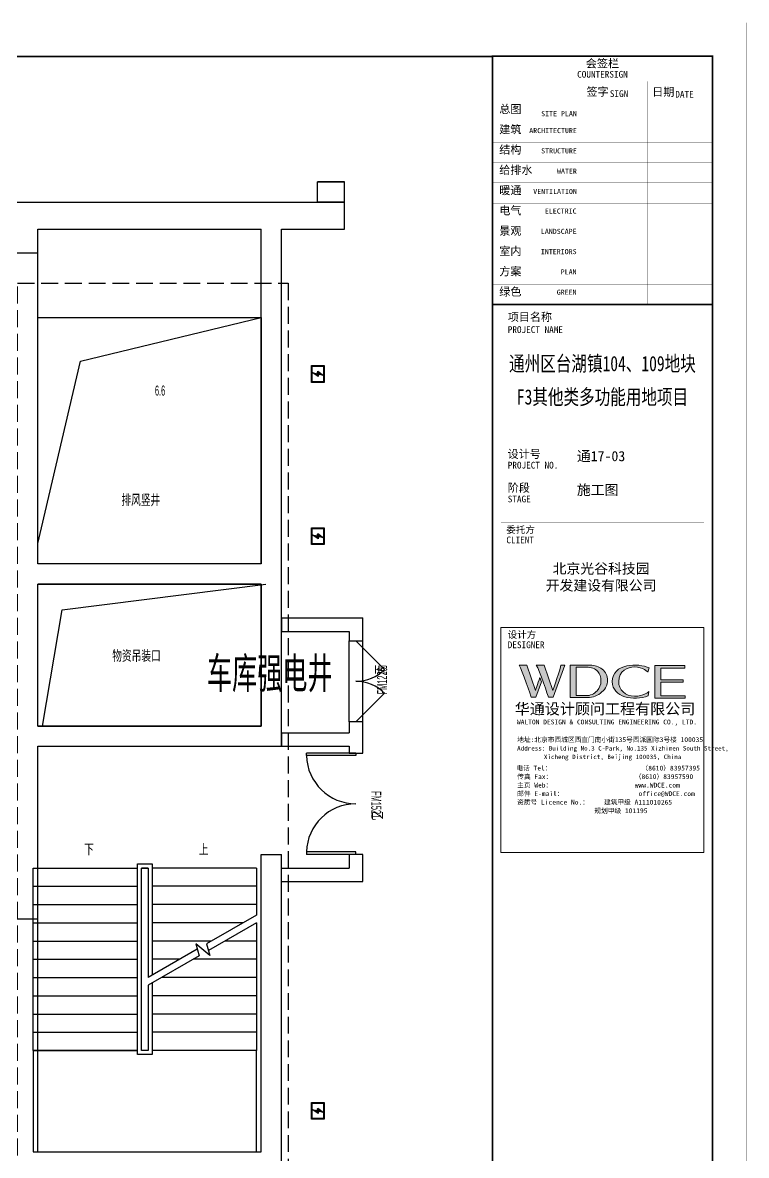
# Model space of a CAD drawing. Extents: x -253824 to 107923, y -224968 to 180578.
# Drawn here: x -180417 to -169721, y 70723 to 87477 of the extents above; entities that cross this region are included whole.
import ezdxf
from ezdxf.enums import TextEntityAlignment as Align

# ---------------------------------------------------------------- set-up
doc = ezdxf.new("R2010")
doc.units = 0
doc.header["$LTSCALE"] = 1000
doc.header["$MEASUREMENT"] = 0
doc.linetypes.add('DASH', pattern=[0.35, 0.25, -0.1])
doc.layers.get('0').update_dxf_attribs({"linetype": 'CONTINUOUS'})
doc.layers.get('Defpoints').update_dxf_attribs({"linetype": 'CONTINUOUS'})
for name, color, linetype in [('00-风量计算', 6, 'CONTINUOUS'), ('01-标注_符号', 200, 'CONTINUOUS'), ('02-TEXT_房间', 7, 'CONTINUOUS'), ('02-TEXT_门窗', 151, 'CONTINUOUS'), ('A-E_楼梯', 171, 'CONTINUOUS'), ('A-TECH_结构', 21, 'CONTINUOUS'), ('A_STR-砌块墙', 121, 'CONTINUOUS'), ('A_STR-砼墙', 51, 'CONTINUOUS'), ('ACS_COM_BZ', 3, 'CONTINUOUS'), ('DOOR_FIRE', 220, 'CONTINUOUS'), ('DOOR_FIRE_TEXT', 7, 'CONTINUOUS'), ('DOTE', 1, 'CONTINUOUS'), ('M-人防 轮廓', 241, 'CONTINUOUS'), ('交流充电桩', 62, 'CONTINUOUS')]:
    doc.layers.add(name, color=color, linetype=linetype)
doc.layers.add('04-不打印_辅助线', color=165, linetype='CONTINUOUS', plot=False)
doc.styles.add('_TCH_DIM', font='SIMPLEX', dxfattribs={"bigfont": 'GBCBIG'})
doc.styles.add('_TCH_SPACE', font='ros.shx', dxfattribs={"width": 0.75, "height": 5, "bigfont": 'jd.shx'})
doc.styles.add('_TCH_WINDOW', font='ros.shx', dxfattribs={"width": 0.65, "height": 3.5, "bigfont": 'jd.shx'})
doc.styles.add('图签信息$0$hwxh', font='STXIHEI.TTF')
doc.styles.add('图签信息$0$华文细黑', font='STXIHEI.TTF', dxfattribs={"height": 10})

# ---------------------------------------------------------------- blocks, each defined once
blk = doc.blocks.new('图框-A1')
for points, const_width in [([(0, 0), (841, 0), (841, 594), (0, 594)], 0.05), ([(766, 584), (25, 584), (25, 10), (766, 10)], 0.5)]:
    blk.add_lwpolyline(points, close=True, dxfattribs=dict(const_width=const_width))
at = {"const_width": 0.05}
blk.add_lwpolyline([(841, 297), (839, 297)], dxfattribs=at)
blk = doc.blocks.new('图签信息$0$logo2')
h = blk.add_hatch(color=7)
h.paths.add_polyline_path([(19.02, -7.36), (15.84, -7.36), (15.84, -3.97), (18.97, -3.97), (18.97, -4.24), (16.46, -4.24), (16.46, -5.45), (18.81, -5.45), (18.81, -5.69), (16.47, -5.69), (16.47, -7.12), (19.02, -7.12)])
edge = h.paths.add_edge_path()
edge.add_spline(control_points=[(15.26, -4.21), (15.26, -4.21), (15.13, -4.65), (15.13, -4.65), (15.13, -4.65), (14.62, -4.1), (13.73, -4.1), (13.04, -4.1), (12.07, -4.54), (12.08, -5.62), (12.08, -6.49), (12.77, -7.16), (13.73, -7.17), (14.66, -7.17), (15.23, -6.68), (15.23, -6.68), (15.23, -6.68), (15.16, -7.11), (15.16, -7.11), (13.63, -7.7), (11.42, -7.29), (11.41, -5.64), (11.4, -3.72), (14.16, -3.66), (15.26, -4.21)], knot_values=[0, 0, 0, 0, 1, 1, 1, 2, 2, 2, 3, 3, 3, 4, 4, 4, 5, 5, 5, 6, 6, 6, 7, 7, 7, 8, 8, 8, 8], degree=3, periodic=0)
edge = h.paths.add_edge_path(flags=16)
edge.add_spline(control_points=[(10.23, -5.57), (10.23, -5.16), (10.12, -4.83), (9.9, -4.58), (9.63, -4.27), (9.23, -4.12), (8.69, -4.12), (8.69, -4.12), (7.64, -4.12), (7.64, -4.12), (7.64, -4.12), (7.64, -7.1), (7.64, -7.1), (7.64, -7.1), (8.66, -7.1), (8.66, -7.1), (9.13, -7.1), (9.52, -6.93), (9.82, -6.6), (10.09, -6.31), (10.23, -5.96), (10.23, -5.57)], knot_values=[0, 0, 0, 0, 1, 1, 1, 2, 2, 2, 3, 3, 3, 4, 4, 4, 5, 5, 5, 6, 6, 6, 7, 7, 7, 7], degree=3, periodic=0)
edge = h.paths.add_edge_path()
edge.add_spline(control_points=[(10.92, -5.51), (10.92, -5.96), (10.72, -6.37), (10.34, -6.72), (9.92, -7.1), (9.41, -7.29), (8.82, -7.29), (8.82, -7.29), (7.03, -7.29), (7.03, -7.29), (7.03, -7.29), (7.03, -3.92), (7.03, -3.92), (7.03, -3.92), (9.1, -3.92), (9.1, -3.92), (9.59, -3.92), (10.01, -4.06), (10.36, -4.34), (10.73, -4.64), (10.92, -5.03), (10.92, -5.51)], knot_values=[0, 0, 0, 0, 1, 1, 1, 2, 2, 2, 3, 3, 3, 4, 4, 4, 5, 5, 5, 6, 6, 6, 7, 7, 7, 7], degree=3, periodic=0)
at = {"lineweight": 0}
blk.add_lwpolyline([(19.02, -7.36), (15.84, -7.36), (15.84, -3.97), (18.97, -3.97), (18.97, -4.24), (16.46, -4.24), (16.46, -5.45), (18.81, -5.45), (18.81, -5.69), (16.47, -5.69), (16.47, -7.12), (19.02, -7.12), (19.02, -7.36)], dxfattribs=at)
for points, knots in [([(10.92, -5.51), (10.92, -5.96), (10.72, -6.37), (10.34, -6.72), (9.92, -7.1), (9.41, -7.29), (8.82, -7.29), (8.82, -7.29), (7.03, -7.29), (7.03, -7.29), (7.03, -7.29), (7.03, -3.92), (7.03, -3.92), (7.03, -3.92), (9.1, -3.92), (9.1, -3.92), (9.59, -3.92), (10.01, -4.06), (10.36, -4.34), (10.73, -4.64), (10.92, -5.03), (10.92, -5.51)], [0, 0, 0, 0, 1, 1, 1, 2, 2, 2, 3, 3, 3, 4, 4, 4, 5, 5, 5, 6, 6, 6, 7, 7, 7, 7]), ([(10.23, -5.57), (10.23, -5.16), (10.12, -4.83), (9.9, -4.58), (9.63, -4.27), (9.23, -4.12), (8.69, -4.12), (8.69, -4.12), (7.64, -4.12), (7.64, -4.12), (7.64, -4.12), (7.64, -7.1), (7.64, -7.1), (7.64, -7.1), (8.66, -7.1), (8.66, -7.1), (9.13, -7.1), (9.52, -6.93), (9.82, -6.6), (10.09, -6.31), (10.23, -5.96), (10.23, -5.57)], [0, 0, 0, 0, 1, 1, 1, 2, 2, 2, 3, 3, 3, 4, 4, 4, 5, 5, 5, 6, 6, 6, 7, 7, 7, 7]), ([(15.26, -4.21), (15.26, -4.21), (15.13, -4.65), (15.13, -4.65), (15.13, -4.65), (14.62, -4.1), (13.73, -4.1), (13.04, -4.1), (12.07, -4.54), (12.08, -5.62), (12.08, -6.49), (12.77, -7.16), (13.73, -7.17), (14.66, -7.17), (15.23, -6.68), (15.23, -6.68), (15.23, -6.68), (15.16, -7.11), (15.16, -7.11), (13.63, -7.7), (11.42, -7.29), (11.41, -5.64), (11.4, -3.72), (14.16, -3.66), (15.26, -4.21)], [0, 0, 0, 0, 1, 1, 1, 2, 2, 2, 3, 3, 3, 4, 4, 4, 5, 5, 5, 6, 6, 6, 7, 7, 7, 8, 8, 8, 8])]:
    blk.add_open_spline(points, degree=3, knots=knots, dxfattribs=at)
blk = doc.blocks.new('图签信息$0$logo1')
h = blk.add_hatch(color=8)
edge = h.paths.add_edge_path()
edge.add_spline(control_points=[(3.86, -5.21), (3.63, -5.88), (3.39, -6.56), (3.39, -6.56), (3.39, -6.56), (2.5, -3.91), (2.5, -3.91), (2.5, -3.91), (1.8, -3.91), (1.69, -3.91), (2.02, -4.39), (2.95, -7.27), (2.95, -7.27), (2.95, -7.27), (3.44, -7.27), (3.44, -7.27), (3.44, -7.27), (4.03, -5.66), (4.03, -5.66), (4.03, -5.66), (3.86, -5.21), (3.86, -5.21)], knot_values=[0, 0, 0, 0, 1, 1, 1, 2, 2, 2, 3, 3, 3, 4, 4, 4, 5, 5, 5, 6, 6, 6, 7, 7, 7, 7], degree=3, periodic=0)
h = blk.add_hatch(color=7)
edge = h.paths.add_edge_path()
edge.add_spline(control_points=[(6.04, -3.91), (6.09, -4.1), (5.2, -6.56), (5.2, -6.56), (5.2, -6.56), (4.3, -3.91), (4.3, -3.91), (4.3, -3.91), (3.6, -3.91), (3.49, -3.91), (3.82, -4.39), (4.75, -7.27), (4.75, -7.27), (4.75, -7.27), (5.24, -7.27), (5.24, -7.27), (5.24, -7.27), (6.33, -4.3), (6.33, -4.3), (6.33, -4.3), (6.48, -3.91), (6.48, -3.91), (6.48, -3.91), (6.21, -3.91), (6.04, -3.91)], knot_values=[0, 0, 0, 0, 1, 1, 1, 2, 2, 2, 3, 3, 3, 4, 4, 4, 5, 5, 5, 6, 6, 6, 7, 7, 7, 8, 8, 8, 8], degree=3, periodic=0)
at = {"color": 8, "lineweight": 0}
blk.add_open_spline([(3.86, -5.21), (3.63, -5.88), (3.39, -6.56), (3.39, -6.56), (3.39, -6.56), (2.5, -3.91), (2.5, -3.91), (2.5, -3.91), (1.8, -3.91), (1.69, -3.91), (2.02, -4.39), (2.95, -7.27), (2.95, -7.27), (2.95, -7.27), (3.44, -7.27), (3.44, -7.27), (3.44, -7.27), (4.03, -5.66), (4.03, -5.66), (4.03, -5.66), (3.86, -5.21), (3.86, -5.21)], degree=3, knots=[0, 0, 0, 0, 1, 1, 1, 2, 2, 2, 3, 3, 3, 4, 4, 4, 5, 5, 5, 6, 6, 6, 7, 7, 7, 7], dxfattribs=at)
at = {"lineweight": 0}
blk.add_open_spline([(6.04, -3.91), (6.09, -4.1), (5.2, -6.56), (5.2, -6.56), (5.2, -6.56), (4.3, -3.91), (4.3, -3.91), (4.3, -3.91), (3.6, -3.91), (3.49, -3.91), (3.82, -4.39), (4.75, -7.27), (4.75, -7.27), (4.75, -7.27), (5.24, -7.27), (5.24, -7.27), (5.24, -7.27), (6.33, -4.3), (6.33, -4.3), (6.33, -4.3), (6.48, -3.91), (6.48, -3.91), (6.48, -3.91), (6.21, -3.91), (6.04, -3.91)], degree=3, knots=[0, 0, 0, 0, 1, 1, 1, 2, 2, 2, 3, 3, 3, 4, 4, 4, 5, 5, 5, 6, 6, 6, 7, 7, 7, 8, 8, 8, 8], dxfattribs=at)
blk.add_blockref('图签信息$0$logo2', (0, 0))
blk = doc.blocks.new('图签信息$0$时间-logo')
at = {"layer": 'Defpoints', "lineweight": 0}
blk.add_lwpolyline([(0, -23.46), (-21.17, -23.46), (-21.17, 0), (0, 0), (0, -23.46)], dxfattribs=at)
blk.add_blockref('图签信息$0$logo1', (-20.97, 0))
at = {"style": '图签信息$0$hwxh'}
for s, height, p in [('华通设计顾问工程有限公司 ', 1.15, (-19.73, -9.05)), ('WALTON DESIGN & CONSULTING ENGINEERING CO., LTD.', 0.5, (-19.5, -10.1)), ('地址:北京市西城区西直门南小街135号西派国际3号楼 100035', 0.5, (-19.48, -11.94)), ('Address: Building No.3 C-Park, No.135 Xizhimen South Street, ', 0.47, (-19.48, -12.83)), ('Xicheng District, Beijing 100035, China ', 0.47, (-16.69, -13.72)), ('电话 Tel：                        （8610）83957395 ', 0.5, (-19.56, -14.91)), ('传真 Fax：                      （8610）83957590 ', 0.5, (-19.48, -15.8)), ('主页 Web：                      www.WDCE.com ', 0.5, (-19.48, -16.69)), ('邮件 E-mail：                    office@WDCE.com ', 0.5, (-19.48, -17.58)), ('资质号 Licence No.：    建筑甲级 A111010265 ', 0.5, (-19.48, -18.47)), ('   规划甲级 101195', 0.5, (-12.6, -19.36))]:
    blk.add_text(s, height=height, dxfattribs=at).set_placement(p)
blk = doc.blocks.new('图签信息')
at = {"const_width": 0.5}
for points in [[(-65, 574), (-65, 500.5), (0, 500.5), (0, 574)], [(-65, 0), (0, 0), (0, 500.5), (-65, 500.5)]]:
    blk.add_lwpolyline(points, close=True, dxfattribs=at)
at = {"const_width": 0.05}
for points in [[(-65, 566.5), (0, 566.5)], [(-39.14, 566.5), (-39.14, 500.5)], [(-19.1, 566.5), (-19.1, 500.5)], [(-65, 560.5), (0, 560.5)], [(-65, 554.5), (0, 554.5)], [(-65, 548.5), (0, 548.5)], [(-65, 542.5), (0, 542.5)], [(-65, 536.5), (0, 536.5)], [(-65, 530.5), (0, 530.5)], [(-65, 524.5), (0, 524.5)], [(-65, 518.5), (0, 518.5)], [(-65, 512.5), (0, 512.5)], [(-65, 512.5), (0, 512.5)], [(-65, 506.5), (0, 506.5)], [(-65, 500.5), (0, 500.5)], [(-62.5, 450.87), (-2.5, 450.87)], [(-62.5, 440.87), (-2.5, 440.87)], [(-2.5, 407.85), (-2.5, 436.12), (-62.5, 436.12), (-62.5, 407.85)], [(-62.5, 407.85), (-2.5, 407.85)], [(-62.5, 404.92), (-62.5, 227.83)], [(-62.5, 404.92), (-2.5, 404.92)], [(-62.5, 227.83), (-2.5, 227.83), (-2.5, 404.92)], [(-57.5, 338.36), (-7.5, 338.36)], [(-57.5, 288.83), (-7.5, 288.83)]]:
    blk.add_lwpolyline(points, dxfattribs=at)
at = {"ltscale": 0.001, "xscale": 2.834689937531525, "yscale": 2.834689937531525, "zscale": 2.834689937531525}
blk.add_blockref('图签信息$0$时间-logo', (-2.5, 404.92), dxfattribs=at)
at = {"style": '图签信息$0$华文细黑'}
for s, height, p in [('会签栏', 2.4, (-32.5, 573)), ('COUNTERSIGN', 2, (-32.5, 569.6))]:
    blk.add_text(s, height=height, dxfattribs=at).set_placement(p, align=Align.TOP_CENTER)
for s, height, p in [('签字', 2.4, (-37.22, 564.63)), ('SIGN', 2, (-30.32, 563.88)), ('日期', 2.4, (-17.79, 564.58)), ('DATE', 2, (-10.96, 563.7)), ('总图', 2.4, (-63, 559.5)), ('建筑', 2.4, (-63, 553.5)), ('结构', 2.4, (-63, 547.5)), ('给排水', 2.4, (-63, 541.5)), ('暖通', 2.4, (-63, 535.5)), ('电气', 2.4, (-63, 529.5)), ('景观', 2.4, (-63, 523.5)), ('室内', 2.4, (-63, 517.5)), ('方案', 2.4, (-63, 511.5)), ('绿色', 2.4, (-63, 505.5)), ('项目名称', 2.4, (-60.5, 498)), ('PROJECT NAME', 2, (-60.5, 494.08)), ('设计号', 2.4, (-60.54, 457.48)), ('PROJECT NO.', 2, (-60.5, 453.97)), ('阶段', 2.4, (-60.5, 447.47)), ('STAGE', 2, (-60.5, 443.97)), ('委托方', 2, (-60.9, 434.86)), ('CLIENT', 2, (-60.9, 431.86)), ('设计方', 2, (-60.5, 403.83)), ('DESIGNER', 2, (-60.5, 400.83))]:
    blk.add_text(s, height=height, dxfattribs=at).set_placement(p, align=Align.TOP_LEFT)
for s, p in [('SITE PLAN', (-40.06, 557.7)), ('ARCHITECTURE', (-40.06, 552.7)), ('STRUCTURE', (-40.06, 546.7)), ('WATER', (-40.06, 540.7)), ('VENTILATION', (-40.06, 534.7)), ('ELECTRIC', (-40.14, 528.89)), ('LANDSCAPE', (-40.14, 522.89)), ('INTERIORS', (-40.14, 516.89)), ('PLAN', (-40.14, 510.89)), ('GREEN', (-40.14, 504.89))]:
    blk.add_text(s, height=1.5, dxfattribs=at).set_placement(p, align=Align.TOP_RIGHT)
at = {"color": 4, "style": '图签信息$0$华文细黑', "width": 0.75}
for s, p in [('通州区台湖镇104、109地块', (-32.5, 480.78)), ('F3其他类多功能用地项目', (-32.5, 470.91))]:
    blk.add_text(s, height=4.5, dxfattribs=at).set_placement(p, align=Align.CENTER)
at = {"color": 4, "ltscale": 0.001, "char_height": 3, "width": 58.4895, "style": '图签信息$0$华文细黑'}
for s, insert, attachment_point in [('通17-03', (-40.06, 455.51), 4), ('施工图', (-40.06, 445.51), 4), ('北京光谷科技园\\P开发建设有限公司', (-32.9, 419.71), 5)]:
    blk.add_mtext(s, dxfattribs=dict(at, insert=insert, attachment_point=attachment_point))
blk = doc.blocks.new('图签-A1')
at = {"color": 2}
blk.add_blockref('图签信息', (0, 0), dxfattribs=at)
blk = doc.blocks.new('saddwqeqwe')
at = {"layer": '交流充电桩'}
h = blk.add_hatch(color=256, dxfattribs=at)
h.dxf.hatch_style = 1
h.paths.add_polyline_path([(86, 90), (147, 176), (128, 104), (164, 95), (103, 9), (122, 81)])
for points in [[(250, 0), (0, 0), (0, 185), (250, 185)], [(240, 10), (10, 10), (10, 175), (240, 175)]]:
    blk.add_lwpolyline(points, close=True, dxfattribs=at)
blk.add_lwpolyline([(86, 90), (147, 176), (128, 104), (164, 95), (103, 9), (122, 81), (86, 90)], dxfattribs=at)
blk = doc.blocks.new('l')
at = {"layer": '01-标注_符号', "elevation": 0}
for points in [[(10500, 10235, 0, 0, 0), (10500, 6650, 0, 0, 0), (12200, 6650, 0, 0, 0), (12200, 8600, 40, 0, 0), (12200, 8750, 0, 0, 0)], [(12200, 10235, 0, 0, 0), (12200, 9170, 40, 0, 0), (12200, 9020, 0, 0, 0)]]:
    blk.add_lwpolyline(points, format="xyseb", dxfattribs=at)
at = {"layer": 'A-E_楼梯'}
for p, q in [((9700, 7400), (9700, 10100)), ((9700, 10100), (11240, 10100)), ((11240, 10160), (11460, 10160)), ((11240, 7340), (11240, 10160)), ((11300, 7400), (11300, 10100)), ((11300, 10100), (11400, 10100)), ((11300, 7400), (11300, 10100)), ((11400, 10100), (11300, 10100)), ((11400, 10100), (11400, 8481)), ((11400, 10100), (11400, 8481)), ((11460, 10160), (11460, 8515)), ((13000, 10100), (11460, 10100)), ((13000, 10100), (13000, 9405)), ((9700, 9830), (11240, 9830)), ((13000, 9830), (11460, 9830)), ((9700, 9560), (11240, 9560)), ((13000, 9560), (11460, 9560)), ((13000, 9405), (12264, 8980)), ((9700, 9290), (11240, 9290)), ((12801, 9290), (11460, 9290)), ((13000, 9289), (12291, 8880)), ((13000, 9289), (13000, 7400)), ((9700, 9020), (11240, 9020)), ((12126, 8900), (11400, 8481)), ((12334, 9020), (11460, 9020)), ((12311, 8808), (12105, 8980)), ((12105, 8980), (12153, 8800)), ((12264, 8980), (12311, 8808)), ((13000, 9020), (12534, 9020)), ((9700, 8750), (11240, 8750)), ((12153, 8800), (11400, 8365)), ((11866, 8750), (11460, 8750)), ((13000, 8750), (12066, 8750)), ((9700, 8480), (11240, 8480)), ((11460, 8400), (11460, 7340)), ((13000, 8480), (11598, 8480)), ((9700, 8210), (11240, 8210)), ((11400, 8365), (11400, 7400)), ((11400, 8365), (11400, 7400)), ((13000, 8210), (11460, 8210)), ((9700, 7940), (11240, 7940)), ((13000, 7940), (11460, 7940)), ((9700, 7670), (11240, 7670)), ((13000, 7670), (11460, 7670)), ((9700, 7400), (11240, 7400)), ((9700, 7400), (9700, 5900)), ((11240, 7400), (9700, 7400)), ((11400, 7400), (11300, 7400)), ((11400, 7400), (11300, 7400)), ((13000, 7400), (11460, 7400)), ((13000, 7400), (11460, 7400)), ((13000, 5900), (13000, 7400)), ((11460, 7340), (11240, 7340)), ((9700, 5900), (13000, 5900))]:
    blk.add_line(p, q, dxfattribs=at)
at = {"layer": 'A-TECH_结构'}
for points in [[(9771, 18244), (13071, 18244), (13070, 14600), (9770, 14600)], [(9770, 14300), (13070, 14300), (13070, 12200), (9770, 12200)]]:
    blk.add_lwpolyline(points, close=True, dxfattribs=at)
for points in [[(9770, 14900), (10398, 17595), (13071, 18244)], [(9770, 14300), (13070, 14300), (13070, 12200), (9770, 12200), (9770, 14300)], [(9840, 12200), (10127, 13919), (13140, 14300)]]:
    blk.add_lwpolyline(points, dxfattribs=at)
at = {"layer": 'A_STR-砌块墙'}
for p, q in [((13370, 13800), (14570, 13800)), ((13370, 13800), (13370, 13600)), ((14570, 13462), (14570, 13800)), ((13370, 13600), (14370, 13600)), ((14370, 13600), (14370, 13462)), ((14370, 13462), (14570, 13462)), ((14570, 12262), (14370, 12262)), ((14370, 12262), (14370, 12100)), ((14570, 12000), (14570, 12262)), ((13370, 12100), (14370, 12100)), ((13370, 12100), (13370, 11900)), ((13370, 11900), (14370, 11900)), ((14370, 11900), (14370, 11800)), ((14570, 11800), (14570, 12000)), ((14370, 11800), (14570, 11800)), ((14570, 10300), (14370, 10300)), ((14370, 10300), (14370, 10100)), ((14570, 9900), (14570, 10300)), ((13370, 10100), (14370, 10100)), ((13370, 9900), (14570, 9900))]:
    blk.add_line(p, q, dxfattribs=at)
at = {"layer": 'A_STR-砼墙'}
for p, q in [((13900, 19950), (13900, 20250)), ((13900, 20250), (14300, 20250)), ((13900, 19950), (13900, 20250)), ((14300, 20250), (13900, 20250)), ((14300, 19550), (14300, 20250)), ((14300, 19950), (14300, 20250)), ((-8253, 19950), (9620, 19950)), ((9620, 19950), (13220, 19950)), ((13220, 19950), (13900, 19950)), ((14300, 19950), (13900, 19950)), ((13900, 19950), (14300, 19950)), ((9770, 14600), (9770, 19550)), ((9770, 19550), (13070, 19550)), ((13070, 14600), (13070, 19550)), ((13370, 14450), (13370, 19550)), ((13370, 19550), (14300, 19550)), ((13070, 14600), (9770, 14600)), ((13370, 11900), (13370, 14450)), ((13070, 14300), (9770, 14300)), ((9770, 12200), (9770, 14300)), ((13070, 12200), (13070, 14300)), ((9770, 12200), (13070, 12200)), ((9770, 5900), (9770, 11900)), ((9770, 11900), (13370, 11900)), ((13070, 10000), (13070, 10300)), ((13070, 10300), (13370, 10300)), ((13370, 10000), (13370, 10300)), ((13070, 5900), (13070, 10000)), ((13370, 5600), (13370, 10000)), ((9770, 5900), (13070, 5900))]:
    blk.add_line(p, q, dxfattribs=at)
at = {"layer": 'DOOR_FIRE'}
for p, q in [((14370, 12262), (14370, 13462)), ((14470, 13462), (14894, 13037)), ((14570, 12262), (14570, 13462)), ((14470, 12262), (14894, 12686)), ((14470, 11800), (13739, 11800)), ((13739, 11763), (13739, 11800)), ((14470, 11763), (13739, 11763)), ((14470, 11800), (14470, 11763)), ((14470, 10338), (13739, 10338)), ((13739, 10338), (13739, 10300)), ((14470, 10300), (13739, 10300)), ((14470, 10300), (14470, 10338))]:
    blk.add_line(p, q, dxfattribs=at)
for centre, radius, start, end in [((14470, 13462), 600, 270, 315), ((14470, 12262), 600, 45, 90), ((14470, 11781), 731, 181.4693, 270), ((14470, 10319), 731, 90, 178.5307)]:
    blk.add_arc(centre, radius, start, end, dxfattribs=at)
at = {"layer": 'DOTE'}
for p, q in [((-17685, 19200), (9770, 19200)), ((-17685, 9350), (9770, 9350))]:
    blk.add_line(p, q, dxfattribs=at)
at = {"layer": 'M-人防 轮廓', "color": 6, "linetype": 'DASH'}
blk.add_lwpolyline([(13470, 5500), (9470, 5500), (9470, 18750), (13470, 18750)], close=True, dxfattribs=at)
at = {"layer": '交流充电桩', "rotation": 90}
for p in [(14000, 17283), (14000, 14883), (14000, 6383)]:
    blk.add_blockref('saddwqeqwe', p, dxfattribs=at)
at = {"layer": '01-标注_符号', "color": 7, "style": '_TCH_DIM'}
for s, p in [('下', (10453, 10287)), ('上', (12148, 10287))]:
    blk.add_text(s, height=169, dxfattribs=at).set_placement(p)
at = {"layer": '02-TEXT_房间', "style": '_TCH_SPACE', "width": 0.75}
blk.add_text('排风竖井', height=173.6, rotation=0, dxfattribs=at).set_placement((11004, 15453, 0))
blk.add_text('物资吊装口', height=173.6, dxfattribs=at).set_placement((10869, 13149, 0))
at = {"layer": '02-TEXT_房间', "color": 1, "style": '_TCH_SPACE', "width": 0.75}
blk.add_text('车库强电井', height=520.9, dxfattribs=at).set_placement((12268, 12704))
at = {"layer": '02-TEXT_门窗', "style": '_TCH_WINDOW'}
for s, height, width, p in [('丙', 174, 0.65, (14932, 12965)), ('FM1220', 148.8, 0.458824, (14932, 12668))]:
    blk.add_text(s, height=height, rotation=90, dxfattribs=dict(at, width=width)).set_placement(p)
at = {"layer": '04-不打印_辅助线', "style": '_TCH_SPACE', "width": 0.529412}
blk.add_text('6.6', height=148.7, rotation=0, dxfattribs=at).set_placement((11500, 17088))
at = {"layer": 'DOOR_FIRE_TEXT', "style": '_TCH_WINDOW'}
for s, height, width, p in [('FM1521', 148.8, 0.458824, (14696, 11238)), ('乙', 174, 0.65, (14696, 10941))]:
    blk.add_text(s, height=height, rotation=270, dxfattribs=dict(at, width=width)).set_placement(p)

msp = doc.modelspace()

# ---------------------------------------------------------------- linework, layer by layer
at = {"layer": '00-风量计算'}
msp.add_lwpolyline([(-210523, 86976), (-173473, 86976), (-173473, 58276), (-210523, 58276)], close=True, dxfattribs=at)

# ---------------------------------------------------------------- block references
at = {"xscale": 50, "yscale": 50, "zscale": 50}
for name, p in [('图框-A1', (-211773, 57776)), ('图签-A1', (-170223, 58283))]:
    msp.add_blockref(name, p, dxfattribs=at)
at = {"layer": 'ACS_COM_BZ'}
msp.add_blockref('l', (-189962, 64873), dxfattribs=at)

doc.saveas('drawing.dxf')
